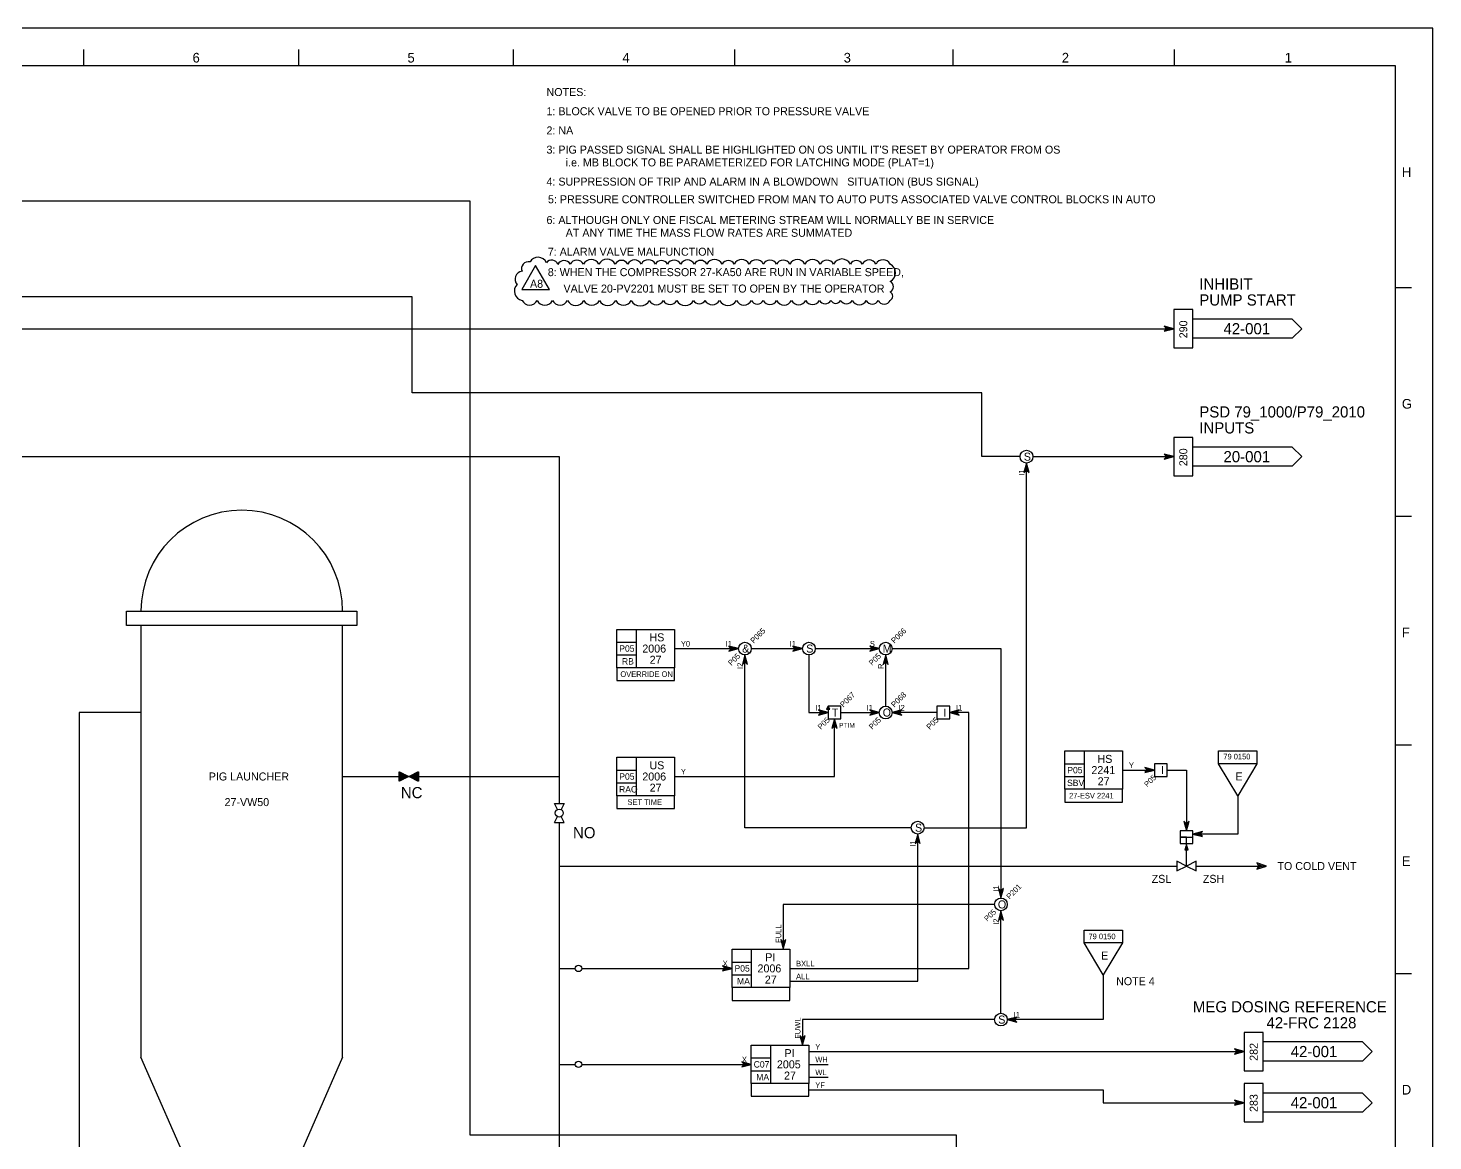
# Model space of a CAD drawing. Extents: x 0 to 841, y 0 to 594.
# Drawn here: x 402 to 841, y 246.1 to 594 of the extents above; entities that cross this region are included whole.
import ezdxf

# ---------------------------------------------------------------- set-up
doc = ezdxf.new("R2010")
doc.units = 0
for name, color, linetype in [('01-LIN-025-A', 7, 'Continuous'), ('09-LIN-050-B', 7, 'Continuous'), ('12-LIN-100-A', 7, 'Continuous'), ('15-LIN-025-PHAN', 7, 'Continuous'), ('16-LIN-035-WEBL', 7, 'Continuous'), ('30-PAT-025-A', 7, 'Continuous'), ('40-', 7, 'Continuous'), ('45-', 7, 'Continuous'), ('46-', 7, 'Continuous'), ('47-', 7, 'Continuous'), ('48-BOR-018', 7, 'Continuous'), ('49-LOG-UD', 7, 'Continuous'), ('50-REV-035-TRNG', 7, 'Continuous'), ('51-REV-035-CLD', 7, 'Continuous'), ('53-FAB-UD', 7, 'Continuous')]:
    doc.layers.add(name, color=color, linetype=linetype)

msp = doc.modelspace()

# ---------------------------------------------------------------- linework, layer by layer
at = {"layer": '01-LIN-025-A'}
for p, q in [((419.3, 587.26), (419.3, 582.23)), ((419.3, 587.26), (419.3, 582.23)), ((486.46, 587.26), (486.46, 582.23)), ((486.46, 587.26), (486.46, 582.23)), ((553.61, 587.26), (553.61, 582.23)), ((553.61, 587.26), (553.61, 582.23)), ((622.78, 587.26), (622.78, 582.23)), ((622.78, 587.26), (622.78, 582.23)), ((690.94, 587.26), (690.94, 582.23)), ((690.94, 587.26), (690.94, 582.23)), ((760.1, 587.26), (760.1, 582.23)), ((760.1, 587.26), (760.1, 582.23)), ((829.26, 582.23), (10.33, 582.23)), ((829.26, 582.23), (10.33, 582.23)), ((829.26, 112.01), (829.26, 582.23)), ((829.26, 112.01), (829.26, 582.23)), ((834.27, 512.76), (829.26, 512.76)), ((834.27, 512.76), (829.26, 512.76)), ((834.27, 441.28), (829.26, 441.28)), ((834.27, 441.28), (829.26, 441.28)), ((834.27, 369.8), (829.26, 369.8)), ((834.27, 369.8), (829.26, 369.8)), ((834.27, 298.32), (829.26, 298.32)), ((834.27, 298.32), (829.26, 298.32))]:
    msp.add_line(p, q, dxfattribs=at)
at = {"layer": '09-LIN-050-B'}
msp.add_lwpolyline([(0, 0), (841, 0), (841, 594), (0, 594)], close=True, dxfattribs=at)
msp.add_lwpolyline([(0, 0), (841, 0), (841, 594), (0, 594)], close=True, dxfattribs=at)
at = {"layer": '12-LIN-100-A'}
for p, q in [((518.09, 358.58), (518.09, 361.42)), ((518.09, 361.42), (520.92, 360)), ((520.92, 360), (518.09, 358.58)), ((518.17, 358.66), (518.17, 361.34)), ((518.17, 361.34), (520.76, 360)), ((520.76, 360), (518.17, 358.66)), ((518.24, 358.74), (518.24, 361.26)), ((518.24, 361.26), (520.61, 360)), ((520.61, 360), (518.24, 358.74)), ((518.32, 358.82), (518.32, 361.18)), ((518.32, 361.18), (520.53, 360)), ((520.53, 360), (518.32, 358.82)), ((518.4, 358.9), (518.4, 361.1)), ((518.4, 361.1), (520.37, 360)), ((520.45, 360), (518.4, 358.9)), ((518.48, 358.98), (518.48, 361.02)), ((518.48, 361.02), (520.29, 360)), ((520.37, 360), (518.48, 358.98)), ((518.56, 359.06), (518.56, 360.94)), ((518.56, 360.94), (520.21, 360)), ((520.29, 360), (518.56, 359.06)), ((518.64, 359.13), (518.64, 360.87)), ((518.64, 360.87), (520.13, 360)), ((520.21, 360), (518.64, 359.13)), ((518.72, 359.21), (518.72, 360.79)), ((518.72, 360.79), (520.06, 360)), ((520.13, 360), (518.72, 359.21)), ((518.8, 359.29), (518.8, 360.71)), ((518.8, 360.71), (519.98, 360)), ((520.06, 360), (518.8, 359.29)), ((518.87, 359.37), (518.87, 360.63)), ((518.87, 360.63), (519.9, 360)), ((518.87, 359.45), (518.95, 360.55)), ((519.98, 360), (518.87, 359.37)), ((519.9, 360), (518.87, 359.45)), ((518.95, 360.55), (519.74, 360)), ((518.95, 359.53), (518.95, 360.47)), ((518.95, 360.47), (519.66, 360)), ((519.74, 360), (518.95, 359.53)), ((519.66, 360), (518.95, 359.61)), ((519.03, 359.69), (519.03, 360.31)), ((519.03, 360.31), (519.5, 360)), ((519.11, 359.76), (519.11, 360.16)), ((519.11, 360.16), (519.35, 360)), ((519.5, 360), (519.11, 359.76)), ((519.43, 360), (519.19, 359.84)), ((519.19, 359.84), (519.19, 360)), ((519.19, 360), (519.27, 360)), ((519.35, 360), (519.43, 360)), ((520.29, 360), (520.29, 360)), ((520.53, 360), (520.37, 360)), ((520.37, 360), (520.45, 360)), ((520.61, 360), (520.53, 360)), ((520.76, 360), (520.61, 360)), ((520.92, 360), (520.76, 360)), ((523.91, 361.42), (521.08, 360)), ((521.08, 360), (523.91, 358.58)), ((523.83, 361.34), (521.16, 360)), ((521.16, 360), (523.83, 358.66)), ((523.76, 361.26), (521.24, 360)), ((521.24, 360), (523.76, 358.74)), ((523.68, 361.18), (521.31, 360)), ((521.31, 360), (523.68, 358.82)), ((521.39, 360), (523.44, 360.94)), ((523.44, 358.98), (521.39, 360)), ((523.28, 360.79), (521.47, 360)), ((521.47, 360), (523.2, 359.13)), ((523.2, 360.71), (521.55, 360)), ((521.55, 360), (523.13, 359.21)), ((523.13, 360.63), (521.63, 360)), ((521.63, 360), (523.05, 359.29)), ((523.05, 360.55), (521.71, 360)), ((521.71, 360), (522.97, 360.47)), ((522.97, 359.37), (521.71, 360)), ((522.89, 360.39), (521.79, 360)), ((521.79, 360), (522.89, 359.45)), ((521.94, 360), (521.87, 360)), ((521.87, 360), (522.73, 359.53)), ((522.81, 360.31), (521.94, 360)), ((522.73, 360.24), (522.02, 360)), ((522.02, 360), (522.65, 359.61)), ((522.18, 360), (522.1, 360)), ((522.1, 360), (522.57, 359.69)), ((522.65, 360.16), (522.18, 360)), ((522.57, 360.08), (522.26, 359.92)), ((522.5, 360), (522.42, 359.92)), ((522.5, 359.76), (522.5, 360)), ((522.57, 359.69), (522.57, 360.08)), ((522.65, 359.61), (522.65, 360.16)), ((522.73, 359.61), (522.73, 360.24)), ((522.81, 359.61), (522.81, 360.31)), ((522.89, 359.53), (522.89, 360.39)), ((522.97, 360.47), (522.97, 359.37)), ((523.05, 359.29), (523.05, 360.55)), ((523.13, 359.21), (523.13, 360.63)), ((523.2, 359.13), (523.2, 360.71)), ((523.44, 360.94), (523.28, 360.94)), ((523.28, 360.94), (523.36, 360.87)), ((523.28, 359.13), (523.28, 360.79)), ((523.36, 360.87), (523.36, 359.06)), ((523.44, 358.98), (523.44, 361.02)), ((523.44, 361.02), (523.44, 361.02)), ((523.44, 361.02), (523.52, 361.02)), ((523.52, 361.02), (523.52, 358.98)), ((523.6, 358.9), (523.6, 361.1)), ((523.68, 358.9), (523.68, 361.18)), ((523.76, 358.82), (523.76, 361.26)), ((523.83, 358.66), (523.83, 361.34)), ((523.91, 358.66), (523.91, 361.42)), ((518.95, 359.61), (519.03, 359.69)), ((522.26, 359.92), (522.5, 359.76)), ((522.73, 359.53), (522.73, 359.61)), ((522.89, 359.45), (522.81, 359.61)), ((522.97, 359.37), (522.89, 359.53)), ((523.36, 359.06), (523.28, 359.13)), ((523.6, 358.98), (523.44, 358.98)), ((523.68, 358.82), (523.6, 358.9)), ((523.76, 358.74), (523.68, 358.9)), ((523.83, 358.66), (523.76, 358.82)), ((523.83, 358.66), (523.83, 358.66)), ((523.91, 358.58), (523.91, 358.66))]:
    msp.add_line(p, q, dxfattribs=at)
for points in [[(521, 360), (518, 358.5), (518, 361.5), (521, 360)], [(521, 360), (524, 361.5), (524, 358.5), (521, 360)]]:
    msp.add_lwpolyline(points, dxfattribs=at)
at = {"layer": '15-LIN-025-PHAN'}
for p, q in [((432.77, 407.24), (432.77, 411.74)), ((432.77, 411.74), (504.77, 411.74)), ((504.77, 411.74), (504.77, 407.24)), ((504.77, 407.24), (432.77, 407.24)), ((437.27, 407.24), (437.27, 272.24)), ((500.27, 272.24), (500.27, 407.24)), ((468.77, 200.24), (437.27, 272.24)), ((500.27, 272.24), (468.77, 200.24))]:
    msp.add_line(p, q, dxfattribs=at)
msp.add_arc((468.77, 411.75), 31.5, 0, 180, dxfattribs=at)
at = {"layer": '16-LIN-035-WEBL'}
for p, q in [((437.27, 380), (437.27, 380)), ((500.27, 360), (500.27, 360))]:
    msp.add_line(p, q, dxfattribs=at)
at = {"layer": '30-PAT-025-A'}
for p, q in [((789, 332), (786, 333)), ((786, 333), (786.5, 332)), ((786.5, 332), (786, 331)), ((786, 331), (789, 332)), ((786.5, 332.5), (788, 332)), ((787, 332), (786.5, 332.5)), ((788, 332), (786.5, 331.5)), ((786.5, 331.5), (787, 332)), ((787.5, 332), (787, 332)), ((788, 332), (788.5, 332))]:
    msp.add_line(p, q, dxfattribs=at)
at = {"layer": '40-'}
for p, q in [((400, 460), (568, 460)), ((568, 460), (568, 360)), ((437.27, 380), (418, 380)), ((418, 380), (418, 110)), ((500.27, 360), (568, 360)), ((568, 360), (568, 351.58)), ((566.5, 351.58), (569.5, 351.58)), ((567.45, 349.69), (566.5, 351.58)), ((569.5, 351.58), (568.55, 349.69)), ((566.5, 345.58), (567.45, 347.48)), ((569.5, 345.58), (568.55, 347.48)), ((566.5, 345.58), (569.5, 345.58)), ((568, 345.58), (568, 332)), ((568, 332), (568, 270)), ((568, 332), (761, 332)), ((767, 332), (786.5, 332)), ((568, 270), (568, 180))]:
    msp.add_line(p, q, dxfattribs=at)
msp.add_circle((568, 348.58), 1.25, dxfattribs=at)
at = {"layer": '46-'}
for p, q in [((760, 500), (757, 500.8)), ((757, 500.8), (757.8, 500)), ((759.6, 500), (757.4, 500.6)), ((757.4, 500.6), (758, 500)), ((757.8, 500), (757, 499.2)), ((757, 499.2), (760, 500)), ((758, 500), (757.4, 499.4)), ((757.4, 499.4), (759.6, 500)), ((759.2, 500), (757.8, 500.4)), ((757.8, 500.4), (758.2, 500)), ((758.2, 500), (757.8, 499.6)), ((757.8, 499.6), (759.2, 500)), ((758.8, 500), (758.2, 500.2)), ((758.2, 500.2), (758.4, 500)), ((758.4, 500), (758.2, 499.8)), ((758.2, 499.8), (758.8, 500)), ((714, 458), (713.2, 455)), ((714, 457.6), (713.4, 455.4)), ((714, 457.2), (713.6, 455.8)), ((714, 456.8), (713.8, 456.2)), ((714.8, 455), (714, 458)), ((714.6, 455.4), (714, 457.6)), ((714.4, 455.8), (714, 457.2)), ((714.2, 456.2), (714, 456.8)), ((760, 460), (757, 460.8)), ((757, 460.8), (757.8, 460)), ((757.8, 460), (757, 459.2)), ((757, 459.2), (760, 460)), ((759.6, 460), (757.4, 460.6)), ((757.4, 460.6), (758, 460)), ((758, 460), (757.4, 459.4)), ((757.4, 459.4), (759.6, 460)), ((759.2, 460), (757.8, 460.4)), ((757.8, 460.4), (758.2, 460)), ((758.2, 460), (757.8, 459.6)), ((757.8, 459.6), (759.2, 460)), ((758.8, 460), (758.2, 460.2)), ((758.2, 460.2), (758.4, 460)), ((758.4, 460), (758.2, 459.8)), ((758.2, 459.8), (758.8, 460)), ((713.2, 455), (714, 455.8)), ((713.4, 455.4), (714, 456)), ((713.6, 455.8), (714, 456.2)), ((713.8, 456.2), (714, 456.4)), ((714, 456.4), (714.2, 456.2)), ((714, 456.2), (714.4, 455.8)), ((714, 456), (714.6, 455.4)), ((714, 455.8), (714.8, 455)), ((624, 400), (621, 400.8)), ((621, 400.8), (621.8, 400)), ((621.8, 400), (621, 399.2)), ((621, 399.2), (624, 400)), ((623.6, 400), (621.4, 400.6)), ((621.4, 400.6), (622, 400)), ((622, 400), (621.4, 399.4)), ((621.4, 399.4), (623.6, 400)), ((623.2, 400), (621.8, 400.4)), ((621.8, 400.4), (622.2, 400)), ((622.2, 400), (621.8, 399.6)), ((621.8, 399.6), (623.2, 400)), ((622.8, 400), (622.2, 400.2)), ((622.2, 400.2), (622.4, 400)), ((622.4, 400), (622.2, 399.8)), ((622.2, 399.8), (622.8, 400)), ((644, 400), (641, 400.8)), ((641, 400.8), (641.8, 400)), ((641.8, 400), (641, 399.2)), ((641, 399.2), (644, 400)), ((643.6, 400), (641.4, 400.6)), ((641.4, 400.6), (642, 400)), ((642, 400), (641.4, 399.4)), ((641.4, 399.4), (643.6, 400)), ((643.2, 400), (641.8, 400.4)), ((641.8, 400.4), (642.2, 400)), ((642.2, 400), (641.8, 399.6)), ((641.8, 399.6), (643.2, 400)), ((642.8, 400), (642.2, 400.2)), ((642.2, 400.2), (642.4, 400)), ((642.4, 400), (642.2, 399.8)), ((642.2, 399.8), (642.8, 400)), ((668, 400), (665, 400.8)), ((665, 400.8), (665.8, 400)), ((665.8, 400), (665, 399.2)), ((665, 399.2), (668, 400)), ((667.6, 400), (665.4, 400.6)), ((665.4, 400.6), (666, 400)), ((666, 400), (665.4, 399.4)), ((665.4, 399.4), (667.6, 400)), ((667.2, 400), (665.8, 400.4)), ((665.8, 400.4), (666.2, 400)), ((666.2, 400), (665.8, 399.6)), ((665.8, 399.6), (667.2, 400)), ((666.8, 400), (666.2, 400.2)), ((666.2, 400.2), (666.4, 400)), ((666.4, 400), (666.2, 399.8)), ((666.2, 399.8), (666.8, 400)), ((626, 398), (625.2, 395)), ((625.2, 395), (626, 395.8)), ((626, 397.6), (625.4, 395.4)), ((625.4, 395.4), (626, 396)), ((626, 397.2), (625.6, 395.8)), ((625.6, 395.8), (626, 396.2)), ((626, 396.8), (625.8, 396.2)), ((625.8, 396.2), (626, 396.4)), ((626.8, 395), (626, 398)), ((626.6, 395.4), (626, 397.6)), ((626.4, 395.8), (626, 397.2)), ((626.2, 396.2), (626, 396.8)), ((626, 396.4), (626.2, 396.2)), ((626, 396.2), (626.4, 395.8)), ((626, 396), (626.6, 395.4)), ((626, 395.8), (626.8, 395)), ((670, 398), (669.2, 395)), ((669.2, 395), (670, 395.8)), ((670, 397.6), (669.4, 395.4)), ((669.4, 395.4), (670, 396)), ((670, 397.2), (669.6, 395.8)), ((669.6, 395.8), (670, 396.2)), ((670, 396.8), (669.8, 396.2)), ((669.8, 396.2), (670, 396.4)), ((670.8, 395), (670, 398)), ((670.6, 395.4), (670, 397.6)), ((670.4, 395.8), (670, 397.2)), ((670.2, 396.2), (670, 396.8)), ((670, 396.4), (670.2, 396.2)), ((670, 396.2), (670.4, 395.8)), ((670, 396), (670.6, 395.4)), ((670, 395.8), (670.8, 395)), ((652, 380), (649, 380.8)), ((649, 380.8), (649.8, 380)), ((649.8, 380), (649, 379.2)), ((649, 379.2), (652, 380)), ((651.6, 380), (649.4, 380.6)), ((649.4, 380.6), (650, 380)), ((650, 380), (649.4, 379.4)), ((649.4, 379.4), (651.6, 380)), ((651.2, 380), (649.8, 380.4)), ((649.8, 380.4), (650.2, 380)), ((650.2, 380), (649.8, 379.6)), ((649.8, 379.6), (651.2, 380)), ((650.8, 380), (650.2, 380.2)), ((650.2, 380.2), (650.4, 380)), ((650.4, 380), (650.2, 379.8)), ((650.2, 379.8), (650.8, 380)), ((654, 378), (653.2, 375)), ((654, 377.6), (653.4, 375.4)), ((654.8, 375), (654, 378)), ((654.6, 375.4), (654, 377.6)), ((668, 380), (665, 380.8)), ((665, 380.8), (665.8, 380)), ((665.8, 380), (665, 379.2)), ((665, 379.2), (668, 380)), ((667.6, 380), (665.4, 380.6)), ((665.4, 380.6), (666, 380)), ((666, 380), (665.4, 379.4)), ((665.4, 379.4), (667.6, 380)), ((667.2, 380), (665.8, 380.4)), ((665.8, 380.4), (666.2, 380)), ((666.2, 380), (665.8, 379.6)), ((665.8, 379.6), (667.2, 380)), ((666.8, 380), (666.2, 380.2)), ((666.2, 380.2), (666.4, 380)), ((666.4, 380), (666.2, 379.8)), ((666.2, 379.8), (666.8, 380)), ((675, 380.8), (672, 380)), ((672, 380), (675, 379.2)), ((674.6, 380.6), (672.4, 380)), ((672.4, 380), (674.6, 379.4)), ((674.2, 380.4), (672.8, 380)), ((672.8, 380), (674.2, 379.6)), ((673.8, 380.2), (673.2, 380)), ((673.2, 380), (673.8, 379.8)), ((673.6, 380), (673.8, 380.2)), ((673.8, 379.8), (673.6, 380)), ((673.8, 380), (674.2, 380.4)), ((674.2, 379.6), (673.8, 380)), ((674, 380), (674.6, 380.6)), ((674.6, 379.4), (674, 380)), ((674.2, 380), (675, 380.8)), ((675, 379.2), (674.2, 380)), ((693, 380.8), (690, 380)), ((690, 380), (693, 379.2)), ((692.6, 380.6), (690.4, 380)), ((690.4, 380), (692.6, 379.4)), ((692.2, 380.4), (690.8, 380)), ((690.8, 380), (692.2, 379.6)), ((691.8, 380.2), (691.2, 380)), ((691.2, 380), (691.8, 379.8)), ((691.6, 380), (691.8, 380.2)), ((691.8, 379.8), (691.6, 380)), ((691.8, 380), (692.2, 380.4)), ((692.2, 379.6), (691.8, 380)), ((692, 380), (692.6, 380.6)), ((692.6, 379.4), (692, 380)), ((692.2, 380), (693, 380.8)), ((693, 379.2), (692.2, 380)), ((653.2, 375), (654, 375.8)), ((653.4, 375.4), (654, 376)), ((654, 377.2), (653.6, 375.8)), ((653.6, 375.8), (654, 376.2)), ((654, 376.8), (653.8, 376.2)), ((653.8, 376.2), (654, 376.4)), ((654.4, 375.8), (654, 377.2)), ((654.2, 376.2), (654, 376.8)), ((654, 376.4), (654.2, 376.2)), ((654, 376.2), (654.4, 375.8)), ((654, 376), (654.6, 375.4)), ((654, 375.8), (654.8, 375)), ((754, 362), (751, 362.8)), ((751, 362.8), (751.8, 362)), ((751.8, 362), (751, 361.2)), ((751, 361.2), (754, 362)), ((753.6, 362), (751.4, 362.6)), ((751.4, 362.6), (752, 362)), ((752, 362), (751.4, 361.4)), ((751.4, 361.4), (753.6, 362)), ((753.2, 362), (751.8, 362.4)), ((751.8, 362.4), (752.2, 362)), ((752.2, 362), (751.8, 361.6)), ((751.8, 361.6), (753.2, 362)), ((752.8, 362), (752.2, 362.2)), ((752.2, 362.2), (752.4, 362)), ((752.4, 362), (752.2, 361.8)), ((752.2, 361.8), (752.8, 362)), ((764, 345.2), (763.2, 346)), ((763.2, 346), (764, 343)), ((764, 345), (763.4, 345.6)), ((763.4, 345.6), (764, 343.4)), ((764, 344.8), (763.6, 345.2)), ((763.6, 345.2), (764, 343.8)), ((764, 344.6), (763.8, 344.8)), ((763.8, 344.8), (764, 344.2)), ((764, 343), (764.8, 346)), ((764.8, 346), (764, 345.2)), ((764, 343.4), (764.6, 345.6)), ((764.6, 345.6), (764, 345)), ((764, 343.8), (764.4, 345.2)), ((764.4, 345.2), (764, 344.8)), ((764, 344.2), (764.2, 344.8)), ((764.2, 344.8), (764, 344.6)), ((769, 342.8), (766, 342)), ((768.6, 342.6), (766.4, 342)), ((768, 342), (768.6, 342.6)), ((768.2, 342), (769, 342.8)), ((680, 342), (679.2, 339)), ((679.2, 339), (680, 339.8)), ((680, 341.6), (679.4, 339.4)), ((679.4, 339.4), (680, 340)), ((680, 341.2), (679.6, 339.8)), ((679.6, 339.8), (680, 340.2)), ((680, 340.8), (679.8, 340.2)), ((679.8, 340.2), (680, 340.4)), ((680.8, 339), (680, 342)), ((680.6, 339.4), (680, 341.6)), ((680.4, 339.8), (680, 341.2)), ((680.2, 340.2), (680, 340.8)), ((680, 340.4), (680.2, 340.2)), ((680, 340.2), (680.4, 339.8)), ((680, 340), (680.6, 339.4)), ((680, 339.8), (680.8, 339)), ((766, 342), (769, 341.2)), ((766.4, 342), (768.6, 341.4)), ((768.2, 342.4), (766.8, 342)), ((766.8, 342), (768.2, 341.6)), ((767.8, 342.2), (767.2, 342)), ((767.2, 342), (767.8, 341.8)), ((767.6, 342), (767.8, 342.2)), ((767.8, 341.8), (767.6, 342)), ((767.8, 342), (768.2, 342.4)), ((768.2, 341.6), (767.8, 342)), ((768.6, 341.4), (768, 342)), ((769, 341.2), (768.2, 342)), ((706, 324.2), (705.2, 325)), ((705.2, 325), (706, 322)), ((706, 322), (706.8, 325)), ((706.8, 325), (706, 324.2)), ((706, 324), (705.4, 324.6)), ((705.4, 324.6), (706, 322.4)), ((706, 323.8), (705.6, 324.2)), ((705.6, 324.2), (706, 322.8)), ((706, 323.6), (705.8, 323.8)), ((705.8, 323.8), (706, 323.2)), ((706, 322.4), (706.6, 324.6)), ((706.6, 324.6), (706, 324)), ((706, 322.8), (706.4, 324.2)), ((706.4, 324.2), (706, 323.8)), ((706, 323.2), (706.2, 323.8)), ((706.2, 323.8), (706, 323.6)), ((706, 318), (705.2, 315)), ((706, 317.6), (705.4, 315.4)), ((706, 317.2), (705.6, 315.8)), ((705.6, 315.8), (706, 316.2)), ((706, 316.8), (705.8, 316.2)), ((705.8, 316.2), (706, 316.4)), ((706.8, 315), (706, 318)), ((706.6, 315.4), (706, 317.6)), ((706.4, 315.8), (706, 317.2)), ((706.2, 316.2), (706, 316.8)), ((706, 316.4), (706.2, 316.2)), ((706, 316.2), (706.4, 315.8)), ((705.2, 315), (706, 315.8)), ((705.4, 315.4), (706, 316)), ((706, 316), (706.6, 315.4)), ((706, 315.8), (706.8, 315)), ((638, 308.2), (637.2, 309)), ((637.2, 309), (638, 306)), ((638, 308), (637.4, 308.6)), ((637.4, 308.6), (638, 306.4)), ((638, 307.8), (637.6, 308.2)), ((637.6, 308.2), (638, 306.8)), ((638, 307.6), (637.8, 307.8)), ((637.8, 307.8), (638, 307.2)), ((638, 306), (638.8, 309)), ((638.8, 309), (638, 308.2)), ((638, 306.4), (638.6, 308.6)), ((638.6, 308.6), (638, 308)), ((638, 306.8), (638.4, 308.2)), ((638.4, 308.2), (638, 307.8)), ((638, 307.2), (638.2, 307.8)), ((638.2, 307.8), (638, 307.6)), ((622, 300), (619, 300.8)), ((619, 300.8), (619.8, 300)), ((619.8, 300), (619, 299.2)), ((619, 299.2), (622, 300)), ((621.6, 300), (619.4, 300.6)), ((619.4, 300.6), (620, 300)), ((620, 300), (619.4, 299.4)), ((619.4, 299.4), (621.6, 300)), ((621.2, 300), (619.8, 300.4)), ((619.8, 300.4), (620.2, 300)), ((620.2, 300), (619.8, 299.6)), ((619.8, 299.6), (621.2, 300)), ((620.8, 300), (620.2, 300.2)), ((620.2, 300.2), (620.4, 300)), ((620.4, 300), (620.2, 299.8)), ((620.2, 299.8), (620.8, 300)), ((711, 284.8), (708, 284)), ((708, 284), (711, 283.2)), ((710.6, 284.6), (708.4, 284)), ((708.4, 284), (710.6, 283.4)), ((710.2, 284.4), (708.8, 284)), ((708.8, 284), (710.2, 283.6)), ((709.8, 284.2), (709.2, 284)), ((709.2, 284), (709.8, 283.8)), ((709.6, 284), (709.8, 284.2)), ((709.8, 283.8), (709.6, 284)), ((709.8, 284), (710.2, 284.4)), ((710.2, 283.6), (709.8, 284)), ((710, 284), (710.6, 284.6)), ((710.6, 283.4), (710, 284)), ((710.2, 284), (711, 284.8)), ((711, 283.2), (710.2, 284)), ((644, 278.2), (643.2, 279)), ((643.2, 279), (644, 276)), ((644, 278), (643.4, 278.6)), ((643.4, 278.6), (644, 276.4)), ((644, 277.8), (643.6, 278.2)), ((643.6, 278.2), (644, 276.8)), ((644, 277.6), (643.8, 277.8)), ((643.8, 277.8), (644, 277.2)), ((644, 276), (644.8, 279)), ((644.8, 279), (644, 278.2)), ((644, 276.4), (644.6, 278.6)), ((644.6, 278.6), (644, 278)), ((644, 276.8), (644.4, 278.2)), ((644.4, 278.2), (644, 277.8)), ((644, 277.2), (644.2, 277.8)), ((644.2, 277.8), (644, 277.6)), ((782, 274), (779, 274.8)), ((779, 274.8), (779.8, 274)), ((779.8, 274), (779, 273.2)), ((779, 273.2), (782, 274)), ((781.6, 274), (779.4, 274.6)), ((779.4, 274.6), (780, 274)), ((780, 274), (779.4, 273.4)), ((779.4, 273.4), (781.6, 274)), ((781.2, 274), (779.8, 274.4)), ((779.8, 274.4), (780.2, 274)), ((780.2, 274), (779.8, 273.6)), ((779.8, 273.6), (781.2, 274)), ((780.8, 274), (780.2, 274.2)), ((780.2, 274.2), (780.4, 274)), ((780.4, 274), (780.2, 273.8)), ((780.2, 273.8), (780.8, 274)), ((628, 270), (625, 270.8)), ((625, 270.8), (625.8, 270)), ((625.8, 270), (625, 269.2)), ((625, 269.2), (628, 270)), ((627.6, 270), (625.4, 270.6)), ((625.4, 270.6), (626, 270)), ((626, 270), (625.4, 269.4)), ((625.4, 269.4), (627.6, 270)), ((627.2, 270), (625.8, 270.4)), ((625.8, 270.4), (626.2, 270)), ((626.2, 270), (625.8, 269.6)), ((625.8, 269.6), (627.2, 270)), ((626.8, 270), (626.2, 270.2)), ((626.2, 270.2), (626.4, 270)), ((626.4, 270), (626.2, 269.8)), ((626.2, 269.8), (626.8, 270)), ((646, 270), (652, 270)), ((646, 266), (652, 266)), ((782, 258), (779, 258.8)), ((779, 258.8), (779.8, 258)), ((779.8, 258), (779, 257.2)), ((779, 257.2), (782, 258)), ((781.6, 258), (779.4, 258.6)), ((779.4, 258.6), (780, 258)), ((780, 258), (779.4, 257.4)), ((779.4, 257.4), (781.6, 258)), ((781.2, 258), (779.8, 258.4)), ((779.8, 258.4), (780.2, 258)), ((780.2, 258), (779.8, 257.6)), ((779.8, 257.6), (781.2, 258)), ((780.8, 258), (780.2, 258.2)), ((780.2, 258.2), (780.4, 258)), ((780.4, 258), (780.2, 257.8)), ((780.2, 257.8), (780.8, 258))]:
    msp.add_line(p, q, dxfattribs=at)
for points in [[(174, 540), (540, 540), (540, 248), (692, 248), (692, 228)], [(712, 460), (700, 460), (700, 480), (522, 480), (522, 510), (122, 510)], [(316, 400), (360, 400), (360, 500), (760, 500)], [(682, 344), (714, 344), (714, 458)], [(716, 460), (760, 460)], [(604, 400), (624, 400)], [(628, 400), (644, 400)], [(648, 400), (668, 400)], [(672, 400), (706, 400), (706, 322)], [(678, 344), (626, 344), (626, 398)], [(646, 398), (646, 380), (652, 380)], [(670, 382), (670, 390), (670, 390), (670, 398)], [(604, 360), (654, 360), (654, 378)], [(640, 300), (696, 300), (696, 380), (690, 380)], [(656, 380), (668, 380)], [(686, 380), (672, 380)], [(744, 362), (754, 362)], [(758, 362), (764, 362), (764, 343)], [(780, 354), (780, 342), (766, 342)], [(640, 296), (680, 296), (680, 342)], [(704, 320), (638, 320), (638, 306)], [(706, 286), (706, 318)], [(575, 300), (622, 300)], [(738, 298), (738, 284), (708, 284)], [(704, 284), (644, 284), (644, 276)], [(646, 274), (782, 274)], [(575, 270), (628, 270)], [(646, 262), (738, 262), (738, 258), (782, 258)]]:
    msp.add_lwpolyline(points, dxfattribs=at)
at = {"layer": '47-'}
for p, q in [((568, 300), (573, 300)), ((568, 270), (573, 270))]:
    msp.add_line(p, q, dxfattribs=at)
for points in [[(764, 332), (761, 333.5), (761, 330.5), (764, 332)], [(764, 332), (767, 330.5), (767, 333.5), (764, 332)]]:
    msp.add_lwpolyline(points, dxfattribs=at)
for centre in [(574, 300), (574, 270)]:
    msp.add_circle(centre, 1, dxfattribs=at)
at = {"layer": '48-BOR-018'}
for p, q in [((586, 406), (604, 406)), ((586, 394), (586, 406)), ((592, 406), (592, 394)), ((604, 406), (604, 394)), ((586, 402), (592, 402)), ((586, 398), (592, 398)), ((604, 394), (586, 394)), ((586, 394), (586, 390)), ((604, 390), (604, 394)), ((586, 390), (604, 390)), ((652, 382), (651.5, 381)), ((652.5, 381), (652, 382)), ((651.5, 381), (652.5, 381)), ((651.64, 381.1), (652.03, 381.73)), ((651.8, 381.1), (652.03, 381.5)), ((652.35, 381.1), (651.8, 381.1)), ((652.19, 381.18), (651.95, 381.18)), ((652.03, 381.73), (652.35, 381.1)), ((652.03, 381.5), (652.19, 381.18)), ((586, 366), (604, 366)), ((586, 354), (586, 366)), ((592, 366), (592, 354)), ((604, 366), (604, 354)), ((726, 368), (744, 368)), ((726, 356), (726, 368)), ((732, 368), (732, 356)), ((744, 368), (744, 356)), ((586, 362), (592, 362)), ((726, 364), (732, 364)), ((726, 360), (732, 360)), ((586, 358), (592, 358)), ((744, 356), (726, 356)), ((726, 356), (726, 352)), ((744, 352), (744, 356)), ((604, 354), (586, 354)), ((586, 354), (586, 350)), ((604, 350), (604, 354)), ((726, 352), (744, 352)), ((586, 350), (604, 350)), ((622, 306), (640, 306)), ((622, 294), (622, 306)), ((628, 306), (628, 294)), ((640, 306), (640, 294)), ((622, 302), (628, 302)), ((622, 298), (628, 298)), ((640, 294), (622, 294)), ((622, 294), (622, 290)), ((622, 290), (640, 290)), ((640, 290), (640, 294)), ((628, 276), (646, 276)), ((628, 264), (628, 276)), ((634, 276), (634, 264)), ((646, 276), (646, 264)), ((628, 272), (634, 272)), ((628, 268), (634, 268)), ((646, 264), (628, 264)), ((628, 264), (628, 260)), ((646, 260), (646, 264)), ((628, 260), (646, 260))]:
    msp.add_line(p, q, dxfattribs=at)
for points in [[(652, 378), (656, 378), (656, 382), (652, 382)], [(686, 378), (690, 378), (690, 382), (686, 382)], [(754, 360), (758, 360), (758, 364), (754, 364)]]:
    msp.add_lwpolyline(points, close=True, dxfattribs=at)
for centre in [(714, 460), (626, 400), (646, 400), (670, 400), (670, 380), (680, 344), (706, 320), (706, 284)]:
    msp.add_circle(centre, 2, dxfattribs=at)
at = {"layer": '49-LOG-UD'}
for p, q in [((760, 506), (760, 494)), ((766, 506), (760, 506)), ((766, 494), (766, 506)), ((797, 503), (766, 503)), ((797, 503), (800, 500)), ((797, 497), (766, 497)), ((800, 500), (797, 497)), ((760, 494), (766, 494)), ((760, 466), (760, 454)), ((766, 466), (760, 466)), ((766, 454), (766, 466)), ((797, 463), (766, 463)), ((797, 463), (800, 460)), ((797, 457), (766, 457)), ((800, 460), (797, 457)), ((760, 454), (766, 454)), ((782, 280), (782, 268)), ((788, 280), (782, 280)), ((788, 268), (788, 280)), ((819, 277), (788, 277)), ((819, 277), (822, 274)), ((822, 274), (819, 271)), ((782, 268), (788, 268)), ((819, 271), (788, 271)), ((782, 264), (782, 252)), ((788, 264), (782, 264)), ((788, 252), (788, 264)), ((819, 261), (788, 261)), ((819, 261), (822, 258)), ((819, 255), (788, 255)), ((822, 258), (819, 255)), ((782, 252), (788, 252))]:
    msp.add_line(p, q, dxfattribs=at)
at = {"layer": '50-REV-035-TRNG'}
for p, q in [((763.98, 338.59), (763.48, 337.09)), ((763.62, 337.17), (763.94, 338.19)), ((763.94, 338.35), (764.33, 337.17)), ((763.94, 338.19), (764.25, 337.24)), ((764.48, 337.09), (763.98, 338.59)), ((763.48, 337.09), (764.48, 337.09)), ((764.33, 337.17), (763.62, 337.17)), ((763.78, 337.24), (763.94, 337.95)), ((764.25, 337.24), (763.78, 337.24)), ((763.94, 337.95), (764.09, 337.32)), ((763.94, 337.32), (763.94, 337.72)), ((764.09, 337.32), (763.94, 337.32))]:
    msp.add_line(p, q, dxfattribs=at)
msp.add_lwpolyline([(560.6, 519.74), (556.27, 512.24), (564.93, 512.24)], close=True, dxfattribs=at)
msp.add_lwpolyline([(764, 332), (764, 341), (762, 341), (762, 339), (766, 339), (766, 343), (762, 343), (762, 341), (766, 341)], dxfattribs=at)
at = {"layer": '51-REV-035-CLD'}
for centre, radius, start, end in [((558.34, 518.81), 2.14, 76.0374, 202.7882), ((561.34, 519.47), 2.86, 23.529, 150.2798), ((565.62, 519.43), 2.03, 17.8741, 144.625), ((569.52, 519.16), 2.16, 28.671, 155.4219), ((573.49, 519.15), 2.32, 26.6246, 153.3754), ((577.98, 518.98), 2.7, 26.6246, 153.3754), ((582.95, 518.91), 2.86, 26.6246, 153.3754), ((587.44, 519.22), 2.16, 26.6246, 153.3754), ((591.51, 519.12), 2.39, 26.6246, 153.3754), ((595.86, 519.09), 2.47, 26.6246, 153.3754), ((599.93, 519.26), 2.09, 26.6246, 153.3754), ((603.87, 519.15), 2.32, 26.6246, 153.3754), ((608.08, 519.12), 2.39, 26.6246, 153.3754), ((612.15, 519.22), 2.16, 26.6246, 153.3754), ((616.5, 518.98), 2.7, 26.6246, 153.3754), ((620.78, 519.26), 2.09, 26.6246, 153.3754), ((624.99, 519.02), 2.63, 26.6246, 153.3754), ((629.55, 519.09), 2.47, 26.6246, 153.3754), ((633.83, 519.15), 2.32, 26.6246, 153.3754), ((637.97, 519.15), 2.32, 26.6246, 153.3754), ((642.39, 519.02), 2.63, 26.6246, 153.3754), ((647.15, 518.98), 2.7, 26.6246, 153.3754), ((651.64, 519.15), 2.32, 26.6246, 153.3754), ((656.34, 518.88), 2.93, 26.6246, 153.3754), ((660.82, 519.26), 2.09, 26.6246, 153.3754), ((664.83, 519.12), 2.39, 26.6246, 153.3754), ((669.18, 519.09), 2.47, 26.6246, 153.3754), ((670.04, 517.5), 3.01, 296.6246, 63.3754), ((556.86, 511.73), 2.91, 133.6074, 260.3583), ((556.65, 515.53), 2.47, 96.4975, 223.2484), ((670.55, 513.15), 1.85, 296.6246, 63.3754), ((670.73, 510.18), 1.47, 296.6246, 63.3754), ((558.72, 510.04), 2.63, 206.6246, 333.3754), ((563.48, 510.08), 2.7, 206.6246, 333.3754), ((568.24, 510.04), 2.63, 206.6246, 333.3754), ((573.15, 510.15), 2.86, 206.6246, 333.3754), ((578.12, 510.08), 2.7, 206.6246, 333.3754), ((583.09, 510.15), 2.86, 206.6246, 333.3754), ((588.06, 510.08), 2.7, 206.6246, 333.3754), ((593.3, 510.28), 3.17, 206.6246, 333.3754), ((598.34, 509.97), 2.47, 206.6246, 333.3754), ((602.62, 509.9), 2.32, 206.6246, 333.3754), ((607.32, 510.18), 2.93, 206.6246, 333.3754), ((611.74, 509.77), 2.01, 206.6246, 333.3754), ((615.81, 510.01), 2.55, 206.6246, 333.3754), ((620.71, 510.18), 2.93, 206.6246, 333.3754), ((625.68, 510.04), 2.63, 206.6246, 333.3754), ((629.89, 509.8), 2.09, 206.6246, 333.3754), ((633.83, 509.9), 2.32, 206.6246, 333.3754), ((638.25, 510.04), 2.63, 206.6246, 333.3754), ((642.8, 509.97), 2.47, 206.6246, 333.3754), ((647.15, 509.94), 2.39, 206.6246, 333.3754), ((651.09, 509.77), 2.01, 206.6246, 333.3754), ((654.4, 509.63), 1.7, 206.6246, 333.3754), ((657.72, 509.77), 2.01, 206.6246, 333.3754), ((661.72, 509.97), 2.47, 206.6246, 333.3754), ((665.79, 509.8), 2.09, 206.6246, 333.3754), ((669.52, 509.8), 2.09, 206.6246, 333.3754)]:
    msp.add_arc(centre, radius, start, end, dxfattribs=at)
at = {"layer": '53-FAB-UD'}
for p, q in [((774, 368), (786, 368)), ((774, 364), (774, 368)), ((786, 368), (786, 364)), ((786, 364), (774, 364)), ((780, 354), (774, 364)), ((786, 364), (780, 354)), ((732, 312), (744, 312)), ((732, 308), (732, 312)), ((744, 312), (744, 308)), ((744, 308), (732, 308)), ((738, 298), (732, 308)), ((744, 308), (738, 298))]:
    msp.add_line(p, q, dxfattribs=at)

# ---------------------------------------------------------------- texts
at = {"layer": '01-LIN-025-A'}
for s, height, p in [('6', 3.02, (453.4, 583.23)), ('6', 3.02, (453.4, 583.23)), ('5', 3.02, (520.56, 583.23)), ('5', 3.02, (520.56, 583.23)), ('4', 3.02, (587.72, 583.23)), ('4', 3.02, (587.72, 583.23)), ('3', 3.02, (656.88, 583.23)), ('3', 3.02, (656.88, 583.23)), ('2', 3.02, (725.04, 583.23)), ('2', 3.02, (725.04, 583.23)), ('1', 3.02, (794.71, 583.23)), ('1', 3.02, (794.71, 583.23)), ('H', 3.02, (831.31, 547.49)), ('H', 3.02, (831.31, 547.49)), ('7: ALARM VALVE MALFUNCTION', 2.5, (564.41, 522.83)), ('8: WHEN THE COMPRESSOR 27-KA50 ARE RUN IN VARIABLE SPEED,', 2.5, (564.41, 516.44)), ('G', 3.02, (831.31, 475.01)), ('G', 3.02, (831.31, 475.01)), ('F', 3.02, (831.31, 403.53)), ('F', 3.02, (831.31, 403.53)), ('E', 3.02, (831.31, 332.04)), ('E', 3.02, (831.31, 332.04)), ('D', 3.02, (831.31, 260.56)), ('D', 3.02, (831.31, 260.56))]:
    msp.add_text(s, height=height, dxfattribs=at).set_placement(p)
at = {"layer": '12-LIN-100-A'}
for s, height, p in [('NOTES:', 2.5, (564, 572.75)), ('1: BLOCK VALVE TO BE OPENED PRIOR TO PRESSURE VALVE', 2.5, (564, 566.75)), ('2: NA', 2.5, (564, 560.75)), ("3: PIG PASSED SIGNAL SHALL BE HIGHLIGHTED ON OS UNTIL IT'S RESET BY OPERATOR FROM OS", 2.5, (564, 554.75)), ('i.e. MB BLOCK TO BE PARAMETERIZED FOR LATCHING MODE (PLAT=1)', 2.5, (570, 550.75)), ('4: SUPPRESSION OF TRIP AND ALARM IN A BLOWDOWN   SITUATION (BUS SIGNAL)', 2.5, (564, 544.75)), ('5: PRESSURE CONTROLLER SWITCHED FROM MAN TO AUTO PUTS ASSOCIATED VALVE CONTROL BLOCKS IN AUTO', 2.5, (564.47, 539.22)), ('6: ALTHOUGH ONLY ONE FISCAL METERING STREAM WILL NORMALLY BE IN SERVICE ', 2.5, (564, 532.75)), ('AT ANY TIME THE MASS FLOW RATES ARE SUMMATED', 2.5, (570, 528.75)), ('VALVE 20-PV2201 MUST BE SET TO OPEN BY THE OPERATOR', 2.5, (569.31, 511.31)), ('PTIM', 1.5, (655.42, 375.25)), ('79 0150', 1.75, (775.51, 365.35)), ('PIG LAUNCHER', 2.5, (458.46, 358.75)), ('NC', 3.5, (518.48, 353.21)), ('27-VW50', 2.5, (463.39, 350.75)), ('NO', 3.5, (572.28, 340.69)), ('TO COLD VENT', 2.5, (792.42, 330.75)), ('79 0150', 1.75, (733.37, 309.13)), ('NOTE 4', 2.5, (742, 294.75))]:
    msp.add_text(s, height=height, dxfattribs=at).set_placement(p)
at = {"layer": '45-'}
for s, p in [('I1', (713.37, 454.02)), ('I2', (625.37, 393.64)), ('R', (669.37, 393.64)), ('I1', (679.37, 338.02)), ('I1', (705.37, 324)), ('FULL', (637.37, 308)), ('I2', (705.37, 313.64)), ('FUWL', (643.37, 278))]:
    msp.add_text(s, height=1.75, rotation=90, dxfattribs=at).set_placement(p)
for s, p in [('Y0', (606, 400.63)), ('I1', (620.02, 400.63)), ('I1', (640.02, 400.63)), ('S', (665.06, 400.63)), ('I1', (648.02, 380.63)), ('I1', (664.02, 380.63)), ('I2', (674, 380.63)), ('I1', (692, 380.63)), ('Y', (746, 362.63)), ('Y', (606, 360.63)), ('X', (619.07, 300.63)), ('BXLL', (642, 300.63)), ('ALL', (642, 296.63)), ('I1', (710, 284.63)), ('X', (625.07, 270.63)), ('WH', (648, 270.63)), ('Y', (648, 274.63)), ('WL', (648, 266.63)), ('YF', (648, 262.63))]:
    msp.add_text(s, height=1.75, dxfattribs=at).set_placement(p)
at = {"layer": '49-LOG-UD'}
for s, p in [('INHIBIT', (768, 512.25)), ('PUMP START', (768, 507.25)), ('42-001', (775.56, 498.25)), ('PSD 79_1000/P79_2010', (768, 472.25)), ('INPUTS', (768, 467.25)), ('20-001', (775.56, 458.25)), ('MEG DOSING REFERENCE', (766, 286.25)), ('42-FRC 2128', (789, 281.25)), ('42-001', (796.56, 272.25)), ('42-001', (796.56, 256.25))]:
    msp.add_text(s, height=3.5, dxfattribs=at).set_placement(p)
for s, p in [('290', (764.25, 497.02)), ('280', (764.25, 457.02)), ('282', (786.25, 271.11)), ('283', (786.25, 255.11))]:
    msp.add_text(s, height=2.5, rotation=90, dxfattribs=at).set_placement(p)
at = {"layer": '50-REV-035-TRNG'}
for s, height, p in [('A8', 2.5, (558.85, 512.8)), ('S', 2.5, (713.16, 458.75)), ('HS', 2.5, (596.18, 402.25)), ('P05', 2, (586.75, 399)), ('2006', 2.5, (593.94, 398.75)), ('&', 2.5, (625.15, 398.75)), ('S', 2.5, (645.16, 398.75)), ('M', 2.5, (669.05, 398.75)), ('RB', 2, (587.58, 395)), ('27', 2.5, (596.23, 395.25)), ('OVERRIDE ON', 1.7496, (587.09, 391.13)), ('T', 2.5, (653.16, 378.75)), ('O', 2.5, (669.05, 378.75)), ('I', 2.5, (688, 378.75)), ('US', 2.5, (596.18, 362.25)), ('HS', 2.5, (736.18, 364.25)), ('P05', 2, (586.75, 359)), ('2006', 2.5, (593.94, 358.75)), ('P05', 2, (726.75, 361)), ('2241', 2.5, (734.28, 360.75)), ('I', 2.5, (756, 360.75)), ('RAO', 2, (586.68, 355)), ('27', 2.5, (596.23, 355.25)), ('SBV', 2, (726.68, 357)), ('27', 2.5, (736.23, 357.25)), ('SET TIME', 1.75, (589.32, 351.13)), ('27-ESV 2241', 1.7496, (727.31, 353.13)), ('S', 2.5, (679.16, 342.75)), ('ZSL', 2.5, (753.11, 326.75)), ('ZSH', 2.5, (769.11, 326.75)), ('O', 2.5, (705.05, 318.75)), ('PI', 2.5, (632.37, 302.25)), ('P05', 2, (622.75, 299)), ('2006', 2.5, (629.94, 298.75)), ('MA', 2, (623.55, 295)), ('27', 2.5, (632.23, 295.25)), ('S', 2.5, (705.16, 282.75)), ('PI', 2.5, (638.37, 272.25)), ('C07', 2, (628.75, 269)), ('2005', 2.5, (636, 268.75)), ('MA', 2, (629.55, 265)), ('27', 2.5, (638.23, 265.25))]:
    msp.add_text(s, height=height, dxfattribs=at).set_placement(p)
for s, p in [('P065', (628.74, 401.5)), ('P066', (672.74, 401.5)), ('P05', (621.77, 394.54)), ('P05', (665.77, 394.54)), ('P067', (656.74, 381.5)), ('P068', (672.74, 381.5)), ('P05', (649.77, 374.54)), ('P05', (665.77, 374.54)), ('P05', (683.77, 374.54)), ('P05', (751.77, 356.54)), ('P201', (708.74, 321.5)), ('P05', (701.77, 314.54))]:
    msp.add_text(s, height=1.75, rotation=45, dxfattribs=at).set_placement(p)
at = {"layer": '53-FAB-UD'}
for p in [(779.3, 358.75), (737.3, 302.75)]:
    msp.add_text('E', height=2.5, dxfattribs=at).set_placement(p)

doc.saveas('drawing.dxf')
